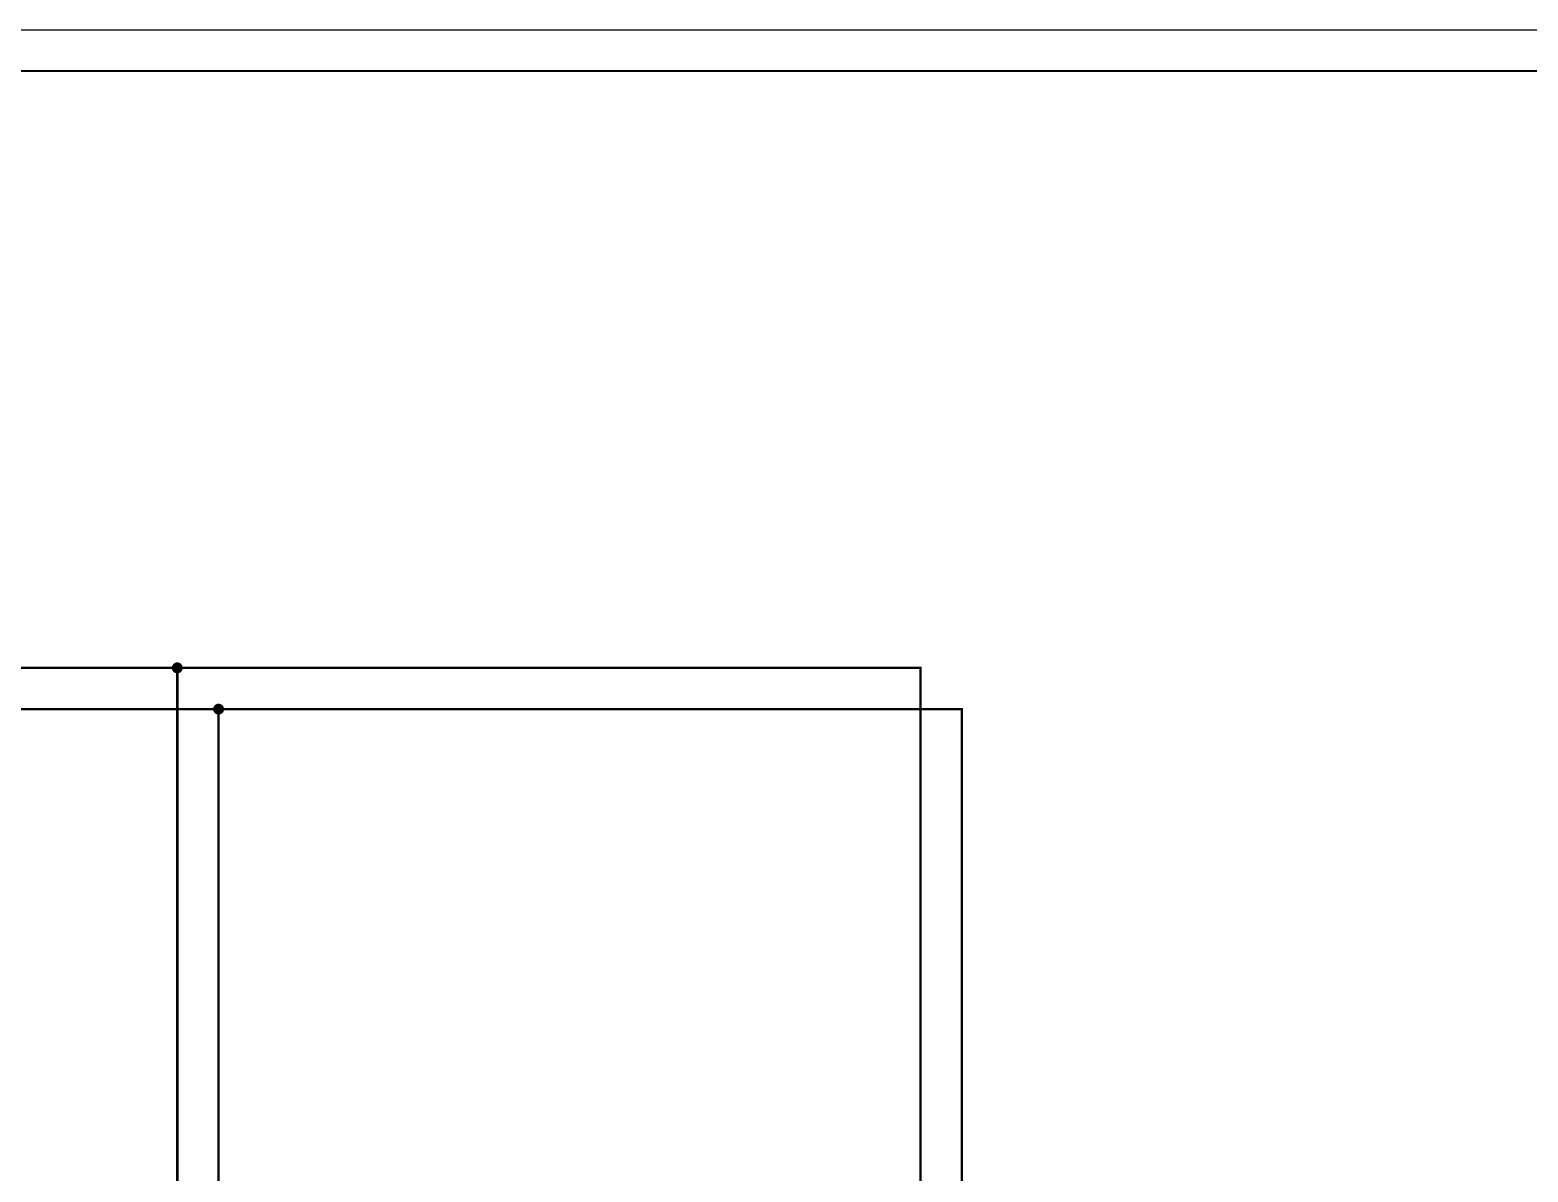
# Model space of a CAD drawing. Header units: millimetres. Extents: x 101 to 942, y 57 to 651.
# Drawn here: x 369.8 to 551.1, y 512.8 to 651 of the extents above; entities that cross this region are included whole.
import ezdxf

# ---------------------------------------------------------------- set-up
doc = ezdxf.new("R2010")
doc.units = ezdxf.units.MM
doc.header["$LTSCALE"] = 0.5
doc.layers.add('KONTUR', color=7, linetype='Continuous')
doc.layers.add('Sheet', color=255, linetype='Continuous')
doc.layers.add('Основная', color=7, linetype='Continuous', lineweight=40)

msp = doc.modelspace()

# ---------------------------------------------------------------- linework, layer by layer
at = {"layer": 'KONTUR'}
msp.add_line((101, 651), (942, 651), dxfattribs=at)
at = {"layer": 'Sheet', "color": 7}
for points, const_width in [([(350.13, 573.79), (387.61, 573.79)], 0.3), ([(350.13, 478.78), (387.61, 478.78), (387.61, 573.79), (477.58, 573.79), (477.58, 443.79), (460.1, 443.79), (460.1, 443.79)], 0.3), ([(387.11, 573.79), (387.11, 573.82), (387.11, 573.83), (387.11, 573.87), (387.13, 573.9), (387.13, 573.91), (387.13, 573.94), (387.15, 573.96), (387.15, 573.99), (387.16, 574.01), (387.18, 574.04), (387.19, 574.05), (387.19, 574.07), (387.21, 574.1), (387.22, 574.11), (387.24, 574.13), (387.25, 574.14), (387.27, 574.16), (387.3, 574.18), (387.32, 574.19), (387.33, 574.21), (387.35, 574.22), (387.38, 574.24), (387.39, 574.25), (387.41, 574.25), (387.44, 574.27), (387.46, 574.27), (387.49, 574.28), (387.5, 574.28), (387.53, 574.3), (387.57, 574.3), (387.58, 574.3), (387.61, 574.3)], 0.3), ([(387.11, 573.79), (387.11, 573.82), (387.11, 573.83), (387.11, 573.87), (387.13, 573.9), (387.13, 573.91), (387.13, 573.94), (387.15, 573.96), (387.15, 573.99), (387.16, 574.01), (387.18, 574.04), (387.19, 574.05), (387.19, 574.07), (387.21, 574.1), (387.22, 574.11), (387.24, 574.13), (387.25, 574.14), (387.27, 574.16), (387.3, 574.18), (387.32, 574.19), (387.33, 574.21), (387.35, 574.22), (387.38, 574.24), (387.39, 574.25), (387.41, 574.25), (387.44, 574.27), (387.46, 574.27), (387.49, 574.28), (387.5, 574.28), (387.53, 574.3), (387.57, 574.3), (387.58, 574.3), (387.61, 574.3)], 0.3), ([(387.11, 573.79), (387.11, 573.82), (387.11, 573.83), (387.11, 573.87), (387.13, 573.9), (387.13, 573.91), (387.13, 573.94), (387.15, 573.96), (387.15, 573.99), (387.16, 574.01), (387.18, 574.04), (387.19, 574.05), (387.19, 574.07), (387.21, 574.1), (387.22, 574.11), (387.24, 574.13), (387.25, 574.14), (387.27, 574.16), (387.3, 574.18), (387.32, 574.19), (387.33, 574.21), (387.35, 574.22), (387.38, 574.24), (387.39, 574.25), (387.41, 574.25), (387.44, 574.27), (387.46, 574.27), (387.49, 574.28), (387.5, 574.28), (387.53, 574.3), (387.57, 574.3), (387.58, 574.3), (387.61, 574.3)], 0.3), ([(387.11, 573.79), (387.11, 573.82), (387.11, 573.83), (387.11, 573.87), (387.13, 573.9), (387.13, 573.91), (387.13, 573.94), (387.15, 573.96), (387.15, 573.99), (387.16, 574.01), (387.18, 574.04), (387.19, 574.05), (387.19, 574.07), (387.21, 574.1), (387.22, 574.11), (387.24, 574.13), (387.25, 574.14), (387.27, 574.16), (387.3, 574.18), (387.32, 574.19), (387.33, 574.21), (387.35, 574.22), (387.38, 574.24), (387.39, 574.25), (387.41, 574.25), (387.44, 574.27), (387.46, 574.27), (387.49, 574.28), (387.5, 574.28), (387.53, 574.3), (387.57, 574.3), (387.58, 574.3), (387.61, 574.3)], 0.3), ([(387.61, 573.28), (387.58, 573.28), (387.57, 573.28), (387.53, 573.28), (387.5, 573.29), (387.49, 573.29), (387.46, 573.31), (387.44, 573.31), (387.41, 573.32), (387.39, 573.32), (387.38, 573.34), (387.35, 573.35), (387.33, 573.37), (387.32, 573.38), (387.3, 573.4), (387.27, 573.41), (387.25, 573.43), (387.24, 573.45), (387.22, 573.46), (387.21, 573.48), (387.19, 573.51), (387.19, 573.52), (387.18, 573.54), (387.16, 573.57), (387.15, 573.59), (387.15, 573.62), (387.13, 573.63), (387.13, 573.66), (387.13, 573.68), (387.11, 573.71), (387.11, 573.74), (387.11, 573.76), (387.11, 573.79)], 0.3), ([(387.11, 573.79), (387.11, 573.79)], 0.3), ([(387.61, 573.28), (387.58, 573.28), (387.57, 573.28), (387.53, 573.28), (387.5, 573.29), (387.49, 573.29), (387.46, 573.31), (387.44, 573.31), (387.41, 573.32), (387.39, 573.32), (387.38, 573.34), (387.35, 573.35), (387.33, 573.37), (387.32, 573.38), (387.3, 573.4), (387.27, 573.41), (387.25, 573.43), (387.24, 573.45), (387.22, 573.46), (387.21, 573.48), (387.19, 573.51), (387.19, 573.52), (387.18, 573.54), (387.16, 573.57), (387.15, 573.59), (387.15, 573.62), (387.13, 573.63), (387.13, 573.66), (387.13, 573.68), (387.11, 573.71), (387.11, 573.74), (387.11, 573.76), (387.11, 573.79)], 0.3), ([(387.11, 573.79), (387.11, 573.79)], 0.3), ([(387.61, 573.28), (387.58, 573.28), (387.57, 573.28), (387.53, 573.28), (387.5, 573.29), (387.49, 573.29), (387.46, 573.31), (387.44, 573.31), (387.41, 573.32), (387.39, 573.32), (387.38, 573.34), (387.35, 573.35), (387.33, 573.37), (387.32, 573.38), (387.3, 573.4), (387.27, 573.41), (387.25, 573.43), (387.24, 573.45), (387.22, 573.46), (387.21, 573.48), (387.19, 573.51), (387.19, 573.52), (387.18, 573.54), (387.16, 573.57), (387.15, 573.59), (387.15, 573.62), (387.13, 573.63), (387.13, 573.66), (387.13, 573.68), (387.11, 573.71), (387.11, 573.74), (387.11, 573.76), (387.11, 573.79)], 0.3), ([(387.11, 573.79), (387.11, 573.79)], 0.3), ([(387.61, 573.28), (387.58, 573.28), (387.57, 573.28), (387.53, 573.28), (387.5, 573.29), (387.49, 573.29), (387.46, 573.31), (387.44, 573.31), (387.41, 573.32), (387.39, 573.32), (387.38, 573.34), (387.35, 573.35), (387.33, 573.37), (387.32, 573.38), (387.3, 573.4), (387.27, 573.41), (387.25, 573.43), (387.24, 573.45), (387.22, 573.46), (387.21, 573.48), (387.19, 573.51), (387.19, 573.52), (387.18, 573.54), (387.16, 573.57), (387.15, 573.59), (387.15, 573.62), (387.13, 573.63), (387.13, 573.66), (387.13, 573.68), (387.11, 573.71), (387.11, 573.74), (387.11, 573.76), (387.11, 573.79)], 0.3), ([(387.11, 573.79), (387.11, 573.79)], 0.3), ([(387.11, 573.79), (387.11, 573.82), (387.11, 573.83), (387.11, 573.87), (387.13, 573.9), (387.13, 573.91), (387.13, 573.94), (387.15, 573.96), (387.15, 573.99), (387.16, 574.01), (387.18, 574.04), (387.19, 574.05), (387.19, 574.07), (387.21, 574.1), (387.22, 574.11), (387.24, 574.13), (387.25, 574.14), (387.27, 574.16), (387.3, 574.18), (387.32, 574.19), (387.33, 574.21), (387.35, 574.22), (387.38, 574.24), (387.39, 574.25), (387.41, 574.25), (387.44, 574.27), (387.46, 574.27), (387.49, 574.28), (387.5, 574.28), (387.53, 574.3), (387.57, 574.3), (387.58, 574.3), (387.61, 574.3)], 0.0991), ([(387.11, 573.79), (387.11, 573.82), (387.11, 573.83), (387.11, 573.87), (387.13, 573.9), (387.13, 573.91), (387.13, 573.94), (387.15, 573.96), (387.15, 573.99), (387.16, 574.01), (387.18, 574.04), (387.19, 574.05), (387.19, 574.07), (387.21, 574.1), (387.22, 574.11), (387.24, 574.13), (387.25, 574.14), (387.27, 574.16), (387.3, 574.18), (387.32, 574.19), (387.33, 574.21), (387.35, 574.22), (387.38, 574.24), (387.39, 574.25), (387.41, 574.25), (387.44, 574.27), (387.46, 574.27), (387.49, 574.28), (387.5, 574.28), (387.53, 574.3), (387.57, 574.3), (387.58, 574.3), (387.61, 574.3)], 0.0991), ([(387.11, 573.79), (387.11, 573.82), (387.11, 573.83), (387.11, 573.87), (387.13, 573.9), (387.13, 573.91), (387.13, 573.94), (387.15, 573.96), (387.15, 573.99), (387.16, 574.01), (387.18, 574.04), (387.19, 574.05), (387.19, 574.07), (387.21, 574.1), (387.22, 574.11), (387.24, 574.13), (387.25, 574.14), (387.27, 574.16), (387.3, 574.18), (387.32, 574.19), (387.33, 574.21), (387.35, 574.22), (387.38, 574.24), (387.39, 574.25), (387.41, 574.25), (387.44, 574.27), (387.46, 574.27), (387.49, 574.28), (387.5, 574.28), (387.53, 574.3), (387.57, 574.3), (387.58, 574.3), (387.61, 574.3)], 0.0991), ([(387.11, 573.79), (387.11, 573.82), (387.11, 573.83), (387.11, 573.87), (387.13, 573.9), (387.13, 573.91), (387.13, 573.94), (387.15, 573.96), (387.15, 573.99), (387.16, 574.01), (387.18, 574.04), (387.19, 574.05), (387.19, 574.07), (387.21, 574.1), (387.22, 574.11), (387.24, 574.13), (387.25, 574.14), (387.27, 574.16), (387.3, 574.18), (387.32, 574.19), (387.33, 574.21), (387.35, 574.22), (387.38, 574.24), (387.39, 574.25), (387.41, 574.25), (387.44, 574.27), (387.46, 574.27), (387.49, 574.28), (387.5, 574.28), (387.53, 574.3), (387.57, 574.3), (387.58, 574.3), (387.61, 574.3)], 0.0991), ([(387.61, 573.28), (387.58, 573.28), (387.57, 573.28), (387.53, 573.28), (387.5, 573.29), (387.49, 573.29), (387.46, 573.31), (387.44, 573.31), (387.41, 573.32), (387.39, 573.32), (387.38, 573.34), (387.35, 573.35), (387.33, 573.37), (387.32, 573.38), (387.3, 573.4), (387.27, 573.41), (387.25, 573.43), (387.24, 573.45), (387.22, 573.46), (387.21, 573.48), (387.19, 573.51), (387.19, 573.52), (387.18, 573.54), (387.16, 573.57), (387.15, 573.59), (387.15, 573.62), (387.13, 573.63), (387.13, 573.66), (387.13, 573.68), (387.11, 573.71), (387.11, 573.74), (387.11, 573.76), (387.11, 573.79)], 0.0991), ([(387.11, 573.79), (387.11, 573.79)], 0.0991), ([(387.61, 573.28), (387.58, 573.28), (387.57, 573.28), (387.53, 573.28), (387.5, 573.29), (387.49, 573.29), (387.46, 573.31), (387.44, 573.31), (387.41, 573.32), (387.39, 573.32), (387.38, 573.34), (387.35, 573.35), (387.33, 573.37), (387.32, 573.38), (387.3, 573.4), (387.27, 573.41), (387.25, 573.43), (387.24, 573.45), (387.22, 573.46), (387.21, 573.48), (387.19, 573.51), (387.19, 573.52), (387.18, 573.54), (387.16, 573.57), (387.15, 573.59), (387.15, 573.62), (387.13, 573.63), (387.13, 573.66), (387.13, 573.68), (387.11, 573.71), (387.11, 573.74), (387.11, 573.76), (387.11, 573.79)], 0.0991), ([(387.11, 573.79), (387.11, 573.79)], 0.0991), ([(387.61, 573.28), (387.58, 573.28), (387.57, 573.28), (387.53, 573.28), (387.5, 573.29), (387.49, 573.29), (387.46, 573.31), (387.44, 573.31), (387.41, 573.32), (387.39, 573.32), (387.38, 573.34), (387.35, 573.35), (387.33, 573.37), (387.32, 573.38), (387.3, 573.4), (387.27, 573.41), (387.25, 573.43), (387.24, 573.45), (387.22, 573.46), (387.21, 573.48), (387.19, 573.51), (387.19, 573.52), (387.18, 573.54), (387.16, 573.57), (387.15, 573.59), (387.15, 573.62), (387.13, 573.63), (387.13, 573.66), (387.13, 573.68), (387.11, 573.71), (387.11, 573.74), (387.11, 573.76), (387.11, 573.79)], 0.0991), ([(387.11, 573.79), (387.11, 573.79)], 0.0991), ([(387.61, 573.28), (387.58, 573.28), (387.57, 573.28), (387.53, 573.28), (387.5, 573.29), (387.49, 573.29), (387.46, 573.31), (387.44, 573.31), (387.41, 573.32), (387.39, 573.32), (387.38, 573.34), (387.35, 573.35), (387.33, 573.37), (387.32, 573.38), (387.3, 573.4), (387.27, 573.41), (387.25, 573.43), (387.24, 573.45), (387.22, 573.46), (387.21, 573.48), (387.19, 573.51), (387.19, 573.52), (387.18, 573.54), (387.16, 573.57), (387.15, 573.59), (387.15, 573.62), (387.13, 573.63), (387.13, 573.66), (387.13, 573.68), (387.11, 573.71), (387.11, 573.74), (387.11, 573.76), (387.11, 573.79)], 0.0991), ([(387.11, 573.79), (387.11, 573.79)], 0.0991), ([(387.61, 574.3), (387.61, 574.3)], 0.3), ([(387.61, 574.3), (387.64, 574.3), (387.66, 574.3), (387.69, 574.3), (387.72, 574.28), (387.74, 574.28), (387.77, 574.27), (387.78, 574.27), (387.81, 574.25), (387.83, 574.25), (387.86, 574.24), (387.88, 574.22), (387.89, 574.21), (387.92, 574.19), (387.94, 574.18), (387.95, 574.16), (387.97, 574.14), (387.98, 574.13), (388, 574.11), (388.02, 574.1), (388.03, 574.07), (388.05, 574.05), (388.06, 574.04), (388.08, 574.01), (388.08, 573.99), (388.09, 573.96), (388.09, 573.94), (388.11, 573.91), (388.11, 573.9), (388.12, 573.87), (388.12, 573.83), (388.12, 573.82), (388.12, 573.79)], 0.3), ([(387.61, 574.3), (387.61, 574.3)], 0.3), ([(387.61, 574.3), (387.64, 574.3), (387.66, 574.3), (387.69, 574.3), (387.72, 574.28), (387.74, 574.28), (387.77, 574.27), (387.78, 574.27), (387.81, 574.25), (387.83, 574.25), (387.86, 574.24), (387.88, 574.22), (387.89, 574.21), (387.92, 574.19), (387.94, 574.18), (387.95, 574.16), (387.97, 574.14), (387.98, 574.13), (388, 574.11), (388.02, 574.1), (388.03, 574.07), (388.05, 574.05), (388.06, 574.04), (388.08, 574.01), (388.08, 573.99), (388.09, 573.96), (388.09, 573.94), (388.11, 573.91), (388.11, 573.9), (388.12, 573.87), (388.12, 573.83), (388.12, 573.82), (388.12, 573.79)], 0.3), ([(387.61, 574.3), (387.61, 574.3)], 0.3), ([(387.61, 574.3), (387.64, 574.3), (387.66, 574.3), (387.69, 574.3), (387.72, 574.28), (387.74, 574.28), (387.77, 574.27), (387.78, 574.27), (387.81, 574.25), (387.83, 574.25), (387.86, 574.24), (387.88, 574.22), (387.89, 574.21), (387.92, 574.19), (387.94, 574.18), (387.95, 574.16), (387.97, 574.14), (387.98, 574.13), (388, 574.11), (388.02, 574.1), (388.03, 574.07), (388.05, 574.05), (388.06, 574.04), (388.08, 574.01), (388.08, 573.99), (388.09, 573.96), (388.09, 573.94), (388.11, 573.91), (388.11, 573.9), (388.12, 573.87), (388.12, 573.83), (388.12, 573.82), (388.12, 573.79)], 0.3), ([(387.61, 574.3), (387.61, 574.3)], 0.3), ([(387.61, 574.3), (387.64, 574.3), (387.66, 574.3), (387.69, 574.3), (387.72, 574.28), (387.74, 574.28), (387.77, 574.27), (387.78, 574.27), (387.81, 574.25), (387.83, 574.25), (387.86, 574.24), (387.88, 574.22), (387.89, 574.21), (387.92, 574.19), (387.94, 574.18), (387.95, 574.16), (387.97, 574.14), (387.98, 574.13), (388, 574.11), (388.02, 574.1), (388.03, 574.07), (388.05, 574.05), (388.06, 574.04), (388.08, 574.01), (388.08, 573.99), (388.09, 573.96), (388.09, 573.94), (388.11, 573.91), (388.11, 573.9), (388.12, 573.87), (388.12, 573.83), (388.12, 573.82), (388.12, 573.79)], 0.3), ([(388.12, 573.79), (388.12, 573.76), (388.12, 573.74), (388.12, 573.71), (388.11, 573.68), (388.11, 573.66), (388.09, 573.63), (388.09, 573.62), (388.08, 573.59), (388.08, 573.57), (388.06, 573.54), (388.05, 573.52), (388.03, 573.51), (388.02, 573.48), (388, 573.46), (387.98, 573.45), (387.97, 573.43), (387.95, 573.41), (387.94, 573.4), (387.92, 573.38), (387.89, 573.37), (387.88, 573.35), (387.86, 573.34), (387.83, 573.32), (387.81, 573.32), (387.78, 573.31), (387.77, 573.31), (387.74, 573.29), (387.72, 573.29), (387.69, 573.28), (387.66, 573.28), (387.64, 573.28), (387.61, 573.28)], 0.3), ([(388.12, 573.79), (388.12, 573.76), (388.12, 573.74), (388.12, 573.71), (388.11, 573.68), (388.11, 573.66), (388.09, 573.63), (388.09, 573.62), (388.08, 573.59), (388.08, 573.57), (388.06, 573.54), (388.05, 573.52), (388.03, 573.51), (388.02, 573.48), (388, 573.46), (387.98, 573.45), (387.97, 573.43), (387.95, 573.41), (387.94, 573.4), (387.92, 573.38), (387.89, 573.37), (387.88, 573.35), (387.86, 573.34), (387.83, 573.32), (387.81, 573.32), (387.78, 573.31), (387.77, 573.31), (387.74, 573.29), (387.72, 573.29), (387.69, 573.28), (387.66, 573.28), (387.64, 573.28), (387.61, 573.28)], 0.3), ([(388.12, 573.79), (388.12, 573.76), (388.12, 573.74), (388.12, 573.71), (388.11, 573.68), (388.11, 573.66), (388.09, 573.63), (388.09, 573.62), (388.08, 573.59), (388.08, 573.57), (388.06, 573.54), (388.05, 573.52), (388.03, 573.51), (388.02, 573.48), (388, 573.46), (387.98, 573.45), (387.97, 573.43), (387.95, 573.41), (387.94, 573.4), (387.92, 573.38), (387.89, 573.37), (387.88, 573.35), (387.86, 573.34), (387.83, 573.32), (387.81, 573.32), (387.78, 573.31), (387.77, 573.31), (387.74, 573.29), (387.72, 573.29), (387.69, 573.28), (387.66, 573.28), (387.64, 573.28), (387.61, 573.28)], 0.3), ([(388.12, 573.79), (388.12, 573.76), (388.12, 573.74), (388.12, 573.71), (388.11, 573.68), (388.11, 573.66), (388.09, 573.63), (388.09, 573.62), (388.08, 573.59), (388.08, 573.57), (388.06, 573.54), (388.05, 573.52), (388.03, 573.51), (388.02, 573.48), (388, 573.46), (387.98, 573.45), (387.97, 573.43), (387.95, 573.41), (387.94, 573.4), (387.92, 573.38), (387.89, 573.37), (387.88, 573.35), (387.86, 573.34), (387.83, 573.32), (387.81, 573.32), (387.78, 573.31), (387.77, 573.31), (387.74, 573.29), (387.72, 573.29), (387.69, 573.28), (387.66, 573.28), (387.64, 573.28), (387.61, 573.28)], 0.3), ([(387.61, 574.3), (387.61, 574.3)], 0.0991), ([(387.61, 574.3), (387.64, 574.3), (387.66, 574.3), (387.69, 574.3), (387.72, 574.28), (387.74, 574.28), (387.77, 574.27), (387.78, 574.27), (387.81, 574.25), (387.83, 574.25), (387.86, 574.24), (387.88, 574.22), (387.89, 574.21), (387.92, 574.19), (387.94, 574.18), (387.95, 574.16), (387.97, 574.14), (387.98, 574.13), (388, 574.11), (388.02, 574.1), (388.03, 574.07), (388.05, 574.05), (388.06, 574.04), (388.08, 574.01), (388.08, 573.99), (388.09, 573.96), (388.09, 573.94), (388.11, 573.91), (388.11, 573.9), (388.12, 573.87), (388.12, 573.83), (388.12, 573.82), (388.12, 573.79)], 0.0991), ([(387.61, 574.3), (387.61, 574.3)], 0.0991), ([(387.61, 574.3), (387.64, 574.3), (387.66, 574.3), (387.69, 574.3), (387.72, 574.28), (387.74, 574.28), (387.77, 574.27), (387.78, 574.27), (387.81, 574.25), (387.83, 574.25), (387.86, 574.24), (387.88, 574.22), (387.89, 574.21), (387.92, 574.19), (387.94, 574.18), (387.95, 574.16), (387.97, 574.14), (387.98, 574.13), (388, 574.11), (388.02, 574.1), (388.03, 574.07), (388.05, 574.05), (388.06, 574.04), (388.08, 574.01), (388.08, 573.99), (388.09, 573.96), (388.09, 573.94), (388.11, 573.91), (388.11, 573.9), (388.12, 573.87), (388.12, 573.83), (388.12, 573.82), (388.12, 573.79)], 0.0991), ([(387.61, 574.3), (387.61, 574.3)], 0.0991), ([(387.61, 574.3), (387.64, 574.3), (387.66, 574.3), (387.69, 574.3), (387.72, 574.28), (387.74, 574.28), (387.77, 574.27), (387.78, 574.27), (387.81, 574.25), (387.83, 574.25), (387.86, 574.24), (387.88, 574.22), (387.89, 574.21), (387.92, 574.19), (387.94, 574.18), (387.95, 574.16), (387.97, 574.14), (387.98, 574.13), (388, 574.11), (388.02, 574.1), (388.03, 574.07), (388.05, 574.05), (388.06, 574.04), (388.08, 574.01), (388.08, 573.99), (388.09, 573.96), (388.09, 573.94), (388.11, 573.91), (388.11, 573.9), (388.12, 573.87), (388.12, 573.83), (388.12, 573.82), (388.12, 573.79)], 0.0991), ([(387.61, 574.3), (387.61, 574.3)], 0.0991), ([(387.61, 574.3), (387.64, 574.3), (387.66, 574.3), (387.69, 574.3), (387.72, 574.28), (387.74, 574.28), (387.77, 574.27), (387.78, 574.27), (387.81, 574.25), (387.83, 574.25), (387.86, 574.24), (387.88, 574.22), (387.89, 574.21), (387.92, 574.19), (387.94, 574.18), (387.95, 574.16), (387.97, 574.14), (387.98, 574.13), (388, 574.11), (388.02, 574.1), (388.03, 574.07), (388.05, 574.05), (388.06, 574.04), (388.08, 574.01), (388.08, 573.99), (388.09, 573.96), (388.09, 573.94), (388.11, 573.91), (388.11, 573.9), (388.12, 573.87), (388.12, 573.83), (388.12, 573.82), (388.12, 573.79)], 0.0991), ([(388.12, 573.79), (388.12, 573.76), (388.12, 573.74), (388.12, 573.71), (388.11, 573.68), (388.11, 573.66), (388.09, 573.63), (388.09, 573.62), (388.08, 573.59), (388.08, 573.57), (388.06, 573.54), (388.05, 573.52), (388.03, 573.51), (388.02, 573.48), (388, 573.46), (387.98, 573.45), (387.97, 573.43), (387.95, 573.41), (387.94, 573.4), (387.92, 573.38), (387.89, 573.37), (387.88, 573.35), (387.86, 573.34), (387.83, 573.32), (387.81, 573.32), (387.78, 573.31), (387.77, 573.31), (387.74, 573.29), (387.72, 573.29), (387.69, 573.28), (387.66, 573.28), (387.64, 573.28), (387.61, 573.28)], 0.0991), ([(388.12, 573.79), (388.12, 573.76), (388.12, 573.74), (388.12, 573.71), (388.11, 573.68), (388.11, 573.66), (388.09, 573.63), (388.09, 573.62), (388.08, 573.59), (388.08, 573.57), (388.06, 573.54), (388.05, 573.52), (388.03, 573.51), (388.02, 573.48), (388, 573.46), (387.98, 573.45), (387.97, 573.43), (387.95, 573.41), (387.94, 573.4), (387.92, 573.38), (387.89, 573.37), (387.88, 573.35), (387.86, 573.34), (387.83, 573.32), (387.81, 573.32), (387.78, 573.31), (387.77, 573.31), (387.74, 573.29), (387.72, 573.29), (387.69, 573.28), (387.66, 573.28), (387.64, 573.28), (387.61, 573.28)], 0.0991), ([(388.12, 573.79), (388.12, 573.76), (388.12, 573.74), (388.12, 573.71), (388.11, 573.68), (388.11, 573.66), (388.09, 573.63), (388.09, 573.62), (388.08, 573.59), (388.08, 573.57), (388.06, 573.54), (388.05, 573.52), (388.03, 573.51), (388.02, 573.48), (388, 573.46), (387.98, 573.45), (387.97, 573.43), (387.95, 573.41), (387.94, 573.4), (387.92, 573.38), (387.89, 573.37), (387.88, 573.35), (387.86, 573.34), (387.83, 573.32), (387.81, 573.32), (387.78, 573.31), (387.77, 573.31), (387.74, 573.29), (387.72, 573.29), (387.69, 573.28), (387.66, 573.28), (387.64, 573.28), (387.61, 573.28)], 0.0991), ([(388.12, 573.79), (388.12, 573.76), (388.12, 573.74), (388.12, 573.71), (388.11, 573.68), (388.11, 573.66), (388.09, 573.63), (388.09, 573.62), (388.08, 573.59), (388.08, 573.57), (388.06, 573.54), (388.05, 573.52), (388.03, 573.51), (388.02, 573.48), (388, 573.46), (387.98, 573.45), (387.97, 573.43), (387.95, 573.41), (387.94, 573.4), (387.92, 573.38), (387.89, 573.37), (387.88, 573.35), (387.86, 573.34), (387.83, 573.32), (387.81, 573.32), (387.78, 573.31), (387.77, 573.31), (387.74, 573.29), (387.72, 573.29), (387.69, 573.28), (387.66, 573.28), (387.64, 573.28), (387.61, 573.28)], 0.0991), ([(388.12, 573.79), (388.12, 573.79), (388.12, 573.79), (388.12, 573.79), (388.12, 573.79), (388.12, 573.79), (388.12, 573.79), (388.12, 573.79), (388.12, 573.79), (388.12, 573.79), (388.12, 573.79), (388.12, 573.79), (388.12, 573.79), (388.12, 573.79), (388.12, 573.79), (388.12, 573.79), (388.12, 573.79), (388.12, 573.79), (388.12, 573.79), (388.12, 573.79), (388.12, 573.79), (388.12, 573.79), (388.12, 573.79), (388.12, 573.79), (388.12, 573.79), (388.12, 573.79), (388.12, 573.79), (388.12, 573.79), (388.12, 573.79), (388.12, 573.79), (388.12, 573.79), (388.12, 573.79), (388.12, 573.79)], 0.3), ([(388.12, 573.79), (388.12, 573.79)], 0.3), ([(388.12, 573.79), (388.12, 573.79), (388.12, 573.79), (388.12, 573.79), (388.12, 573.79), (388.12, 573.79), (388.12, 573.79), (388.12, 573.79), (388.12, 573.79), (388.12, 573.79), (388.12, 573.79), (388.12, 573.79), (388.12, 573.79), (388.12, 573.79), (388.12, 573.79), (388.12, 573.79), (388.12, 573.79), (388.12, 573.79), (388.12, 573.79), (388.12, 573.79), (388.12, 573.79), (388.12, 573.79), (388.12, 573.79), (388.12, 573.79), (388.12, 573.79), (388.12, 573.79), (388.12, 573.79), (388.12, 573.79), (388.12, 573.79), (388.12, 573.79), (388.12, 573.79), (388.12, 573.79), (388.12, 573.79)], 0.3), ([(388.12, 573.79), (388.12, 573.79)], 0.3), ([(388.12, 573.79), (388.12, 573.79), (388.12, 573.79), (388.12, 573.79), (388.12, 573.79), (388.12, 573.79), (388.12, 573.79), (388.12, 573.79), (388.12, 573.79), (388.12, 573.79), (388.12, 573.79), (388.12, 573.79), (388.12, 573.79), (388.12, 573.79), (388.12, 573.79), (388.12, 573.79), (388.12, 573.79), (388.12, 573.79), (388.12, 573.79), (388.12, 573.79), (388.12, 573.79), (388.12, 573.79), (388.12, 573.79), (388.12, 573.79), (388.12, 573.79), (388.12, 573.79), (388.12, 573.79), (388.12, 573.79), (388.12, 573.79), (388.12, 573.79), (388.12, 573.79), (388.12, 573.79), (388.12, 573.79)], 0.3), ([(388.12, 573.79), (388.12, 573.79)], 0.3), ([(388.12, 573.79), (388.12, 573.79), (388.12, 573.79), (388.12, 573.79), (388.12, 573.79), (388.12, 573.79), (388.12, 573.79), (388.12, 573.79), (388.12, 573.79), (388.12, 573.79), (388.12, 573.79), (388.12, 573.79), (388.12, 573.79), (388.12, 573.79), (388.12, 573.79), (388.12, 573.79), (388.12, 573.79), (388.12, 573.79), (388.12, 573.79), (388.12, 573.79), (388.12, 573.79), (388.12, 573.79), (388.12, 573.79), (388.12, 573.79), (388.12, 573.79), (388.12, 573.79), (388.12, 573.79), (388.12, 573.79), (388.12, 573.79), (388.12, 573.79), (388.12, 573.79), (388.12, 573.79), (388.12, 573.79)], 0.3), ([(388.12, 573.79), (388.12, 573.79)], 0.3), ([(388.12, 573.79), (388.12, 573.79), (388.12, 573.79), (388.12, 573.79), (388.12, 573.79), (388.12, 573.79), (388.12, 573.79), (388.12, 573.79), (388.12, 573.79), (388.12, 573.79), (388.12, 573.79), (388.12, 573.79), (388.12, 573.79), (388.12, 573.79), (388.12, 573.79), (388.12, 573.79), (388.12, 573.79), (388.12, 573.79), (388.12, 573.79), (388.12, 573.79), (388.12, 573.79), (388.12, 573.79), (388.12, 573.79), (388.12, 573.79), (388.12, 573.79), (388.12, 573.79), (388.12, 573.79), (388.12, 573.79), (388.12, 573.79), (388.12, 573.79), (388.12, 573.79), (388.12, 573.79), (388.12, 573.79)], 0.0991), ([(388.12, 573.79), (388.12, 573.79)], 0.0991), ([(388.12, 573.79), (388.12, 573.79), (388.12, 573.79), (388.12, 573.79), (388.12, 573.79), (388.12, 573.79), (388.12, 573.79), (388.12, 573.79), (388.12, 573.79), (388.12, 573.79), (388.12, 573.79), (388.12, 573.79), (388.12, 573.79), (388.12, 573.79), (388.12, 573.79), (388.12, 573.79), (388.12, 573.79), (388.12, 573.79), (388.12, 573.79), (388.12, 573.79), (388.12, 573.79), (388.12, 573.79), (388.12, 573.79), (388.12, 573.79), (388.12, 573.79), (388.12, 573.79), (388.12, 573.79), (388.12, 573.79), (388.12, 573.79), (388.12, 573.79), (388.12, 573.79), (388.12, 573.79), (388.12, 573.79)], 0.0991), ([(388.12, 573.79), (388.12, 573.79)], 0.0991), ([(388.12, 573.79), (388.12, 573.79), (388.12, 573.79), (388.12, 573.79), (388.12, 573.79), (388.12, 573.79), (388.12, 573.79), (388.12, 573.79), (388.12, 573.79), (388.12, 573.79), (388.12, 573.79), (388.12, 573.79), (388.12, 573.79), (388.12, 573.79), (388.12, 573.79), (388.12, 573.79), (388.12, 573.79), (388.12, 573.79), (388.12, 573.79), (388.12, 573.79), (388.12, 573.79), (388.12, 573.79), (388.12, 573.79), (388.12, 573.79), (388.12, 573.79), (388.12, 573.79), (388.12, 573.79), (388.12, 573.79), (388.12, 573.79), (388.12, 573.79), (388.12, 573.79), (388.12, 573.79), (388.12, 573.79)], 0.0991), ([(388.12, 573.79), (388.12, 573.79)], 0.0991), ([(388.12, 573.79), (388.12, 573.79), (388.12, 573.79), (388.12, 573.79), (388.12, 573.79), (388.12, 573.79), (388.12, 573.79), (388.12, 573.79), (388.12, 573.79), (388.12, 573.79), (388.12, 573.79), (388.12, 573.79), (388.12, 573.79), (388.12, 573.79), (388.12, 573.79), (388.12, 573.79), (388.12, 573.79), (388.12, 573.79), (388.12, 573.79), (388.12, 573.79), (388.12, 573.79), (388.12, 573.79), (388.12, 573.79), (388.12, 573.79), (388.12, 573.79), (388.12, 573.79), (388.12, 573.79), (388.12, 573.79), (388.12, 573.79), (388.12, 573.79), (388.12, 573.79), (388.12, 573.79), (388.12, 573.79)], 0.0991), ([(388.12, 573.79), (388.12, 573.79)], 0.0991), ([(392.1, 568.79), (392.1, 568.82), (392.1, 568.83), (392.1, 568.86), (392.11, 568.89), (392.11, 568.91), (392.13, 568.94), (392.13, 568.96), (392.15, 568.99), (392.15, 569), (392.16, 569.03), (392.18, 569.05), (392.19, 569.07), (392.21, 569.1), (392.22, 569.11), (392.24, 569.13), (392.25, 569.14), (392.27, 569.16), (392.29, 569.17), (392.3, 569.19), (392.33, 569.21), (392.35, 569.22), (392.36, 569.24), (392.39, 569.25), (392.41, 569.25), (392.44, 569.27), (392.46, 569.27), (392.49, 569.28), (392.5, 569.28), (392.53, 569.3), (392.57, 569.3), (392.58, 569.3), (392.61, 569.3)], 0.3), ([(392.1, 568.79), (392.1, 568.82), (392.1, 568.83), (392.1, 568.86), (392.11, 568.89), (392.11, 568.91), (392.13, 568.94), (392.13, 568.96), (392.15, 568.99), (392.15, 569), (392.16, 569.03), (392.18, 569.05), (392.19, 569.07), (392.21, 569.1), (392.22, 569.11), (392.24, 569.13), (392.25, 569.14), (392.27, 569.16), (392.29, 569.17), (392.3, 569.19), (392.33, 569.21), (392.35, 569.22), (392.36, 569.24), (392.39, 569.25), (392.41, 569.25), (392.44, 569.27), (392.46, 569.27), (392.49, 569.28), (392.5, 569.28), (392.53, 569.3), (392.57, 569.3), (392.58, 569.3), (392.61, 569.3)], 0.3), ([(392.1, 568.79), (392.1, 568.82), (392.1, 568.83), (392.1, 568.86), (392.11, 568.89), (392.11, 568.91), (392.13, 568.94), (392.13, 568.96), (392.15, 568.99), (392.15, 569), (392.16, 569.03), (392.18, 569.05), (392.19, 569.07), (392.21, 569.1), (392.22, 569.11), (392.24, 569.13), (392.25, 569.14), (392.27, 569.16), (392.29, 569.17), (392.3, 569.19), (392.33, 569.21), (392.35, 569.22), (392.36, 569.24), (392.39, 569.25), (392.41, 569.25), (392.44, 569.27), (392.46, 569.27), (392.49, 569.28), (392.5, 569.28), (392.53, 569.3), (392.57, 569.3), (392.58, 569.3), (392.61, 569.3)], 0.3), ([(392.1, 568.79), (392.1, 568.82), (392.1, 568.83), (392.1, 568.86), (392.11, 568.89), (392.11, 568.91), (392.13, 568.94), (392.13, 568.96), (392.15, 568.99), (392.15, 569), (392.16, 569.03), (392.18, 569.05), (392.19, 569.07), (392.21, 569.1), (392.22, 569.11), (392.24, 569.13), (392.25, 569.14), (392.27, 569.16), (392.29, 569.17), (392.3, 569.19), (392.33, 569.21), (392.35, 569.22), (392.36, 569.24), (392.39, 569.25), (392.41, 569.25), (392.44, 569.27), (392.46, 569.27), (392.49, 569.28), (392.5, 569.28), (392.53, 569.3), (392.57, 569.3), (392.58, 569.3), (392.61, 569.3)], 0.3), ([(392.61, 569.3), (392.61, 569.3)], 0.3), ([(392.61, 569.3), (392.64, 569.3), (392.66, 569.3), (392.69, 569.3), (392.72, 569.28), (392.74, 569.28), (392.77, 569.27), (392.78, 569.27), (392.81, 569.25), (392.83, 569.25), (392.86, 569.24), (392.88, 569.22), (392.89, 569.21), (392.92, 569.19), (392.94, 569.17), (392.95, 569.16), (392.97, 569.14), (392.98, 569.13), (393, 569.11), (393.02, 569.1), (393.03, 569.07), (393.05, 569.05), (393.06, 569.03), (393.08, 569), (393.08, 568.99), (393.09, 568.96), (393.09, 568.94), (393.11, 568.91), (393.11, 568.89), (393.12, 568.86), (393.12, 568.83), (393.12, 568.82), (393.12, 568.79)], 0.3), ([(392.61, 569.3), (392.61, 569.3)], 0.3), ([(392.61, 569.3), (392.64, 569.3), (392.66, 569.3), (392.69, 569.3), (392.72, 569.28), (392.74, 569.28), (392.77, 569.27), (392.78, 569.27), (392.81, 569.25), (392.83, 569.25), (392.86, 569.24), (392.88, 569.22), (392.89, 569.21), (392.92, 569.19), (392.94, 569.17), (392.95, 569.16), (392.97, 569.14), (392.98, 569.13), (393, 569.11), (393.02, 569.1), (393.03, 569.07), (393.05, 569.05), (393.06, 569.03), (393.08, 569), (393.08, 568.99), (393.09, 568.96), (393.09, 568.94), (393.11, 568.91), (393.11, 568.89), (393.12, 568.86), (393.12, 568.83), (393.12, 568.82), (393.12, 568.79)], 0.3), ([(392.61, 569.3), (392.61, 569.3)], 0.3), ([(392.61, 569.3), (392.64, 569.3), (392.66, 569.3), (392.69, 569.3), (392.72, 569.28), (392.74, 569.28), (392.77, 569.27), (392.78, 569.27), (392.81, 569.25), (392.83, 569.25), (392.86, 569.24), (392.88, 569.22), (392.89, 569.21), (392.92, 569.19), (392.94, 569.17), (392.95, 569.16), (392.97, 569.14), (392.98, 569.13), (393, 569.11), (393.02, 569.1), (393.03, 569.07), (393.05, 569.05), (393.06, 569.03), (393.08, 569), (393.08, 568.99), (393.09, 568.96), (393.09, 568.94), (393.11, 568.91), (393.11, 568.89), (393.12, 568.86), (393.12, 568.83), (393.12, 568.82), (393.12, 568.79)], 0.3), ([(392.61, 569.3), (392.61, 569.3)], 0.3), ([(392.61, 569.3), (392.64, 569.3), (392.66, 569.3), (392.69, 569.3), (392.72, 569.28), (392.74, 569.28), (392.77, 569.27), (392.78, 569.27), (392.81, 569.25), (392.83, 569.25), (392.86, 569.24), (392.88, 569.22), (392.89, 569.21), (392.92, 569.19), (392.94, 569.17), (392.95, 569.16), (392.97, 569.14), (392.98, 569.13), (393, 569.11), (393.02, 569.1), (393.03, 569.07), (393.05, 569.05), (393.06, 569.03), (393.08, 569), (393.08, 568.99), (393.09, 568.96), (393.09, 568.94), (393.11, 568.91), (393.11, 568.89), (393.12, 568.86), (393.12, 568.83), (393.12, 568.82), (393.12, 568.79)], 0.3), ([(350.13, 568.79), (392.61, 568.79)], 0.3), ([(350.13, 483.79), (392.61, 483.79), (392.61, 568.79), (482.58, 568.79), (482.58, 448.79), (460.1, 448.79)], 0.3), ([(392.61, 568.29), (392.58, 568.29), (392.57, 568.29), (392.53, 568.29), (392.5, 568.3), (392.49, 568.3), (392.46, 568.3), (392.44, 568.32), (392.41, 568.32), (392.39, 568.34), (392.36, 568.35), (392.35, 568.37), (392.33, 568.37), (392.3, 568.38), (392.29, 568.4), (392.27, 568.41), (392.25, 568.43), (392.24, 568.44), (392.22, 568.48), (392.21, 568.49), (392.19, 568.51), (392.18, 568.52), (392.16, 568.55), (392.15, 568.57), (392.15, 568.58), (392.13, 568.61), (392.13, 568.63), (392.11, 568.66), (392.11, 568.68), (392.1, 568.71), (392.1, 568.74), (392.1, 568.75), (392.1, 568.79)], 0.3), ([(392.1, 568.79), (392.1, 568.79)], 0.3), ([(392.61, 568.29), (392.58, 568.29), (392.57, 568.29), (392.53, 568.29), (392.5, 568.3), (392.49, 568.3), (392.46, 568.3), (392.44, 568.32), (392.41, 568.32), (392.39, 568.34), (392.36, 568.35), (392.35, 568.37), (392.33, 568.37), (392.3, 568.38), (392.29, 568.4), (392.27, 568.41), (392.25, 568.43), (392.24, 568.44), (392.22, 568.48), (392.21, 568.49), (392.19, 568.51), (392.18, 568.52), (392.16, 568.55), (392.15, 568.57), (392.15, 568.58), (392.13, 568.61), (392.13, 568.63), (392.11, 568.66), (392.11, 568.68), (392.1, 568.71), (392.1, 568.74), (392.1, 568.75), (392.1, 568.79)], 0.3), ([(392.1, 568.79), (392.1, 568.79)], 0.3), ([(392.61, 568.29), (392.58, 568.29), (392.57, 568.29), (392.53, 568.29), (392.5, 568.3), (392.49, 568.3), (392.46, 568.3), (392.44, 568.32), (392.41, 568.32), (392.39, 568.34), (392.36, 568.35), (392.35, 568.37), (392.33, 568.37), (392.3, 568.38), (392.29, 568.4), (392.27, 568.41), (392.25, 568.43), (392.24, 568.44), (392.22, 568.48), (392.21, 568.49), (392.19, 568.51), (392.18, 568.52), (392.16, 568.55), (392.15, 568.57), (392.15, 568.58), (392.13, 568.61), (392.13, 568.63), (392.11, 568.66), (392.11, 568.68), (392.1, 568.71), (392.1, 568.74), (392.1, 568.75), (392.1, 568.79)], 0.3), ([(392.1, 568.79), (392.1, 568.79)], 0.3), ([(392.61, 568.29), (392.58, 568.29), (392.57, 568.29), (392.53, 568.29), (392.5, 568.3), (392.49, 568.3), (392.46, 568.3), (392.44, 568.32), (392.41, 568.32), (392.39, 568.34), (392.36, 568.35), (392.35, 568.37), (392.33, 568.37), (392.3, 568.38), (392.29, 568.4), (392.27, 568.41), (392.25, 568.43), (392.24, 568.44), (392.22, 568.48), (392.21, 568.49), (392.19, 568.51), (392.18, 568.52), (392.16, 568.55), (392.15, 568.57), (392.15, 568.58), (392.13, 568.61), (392.13, 568.63), (392.11, 568.66), (392.11, 568.68), (392.1, 568.71), (392.1, 568.74), (392.1, 568.75), (392.1, 568.79)], 0.3), ([(392.1, 568.79), (392.1, 568.79)], 0.3), ([(392.1, 568.79), (392.1, 568.82), (392.1, 568.83), (392.1, 568.86), (392.11, 568.89), (392.11, 568.91), (392.13, 568.94), (392.13, 568.96), (392.15, 568.99), (392.15, 569), (392.16, 569.03), (392.18, 569.05), (392.19, 569.07), (392.21, 569.1), (392.22, 569.11), (392.24, 569.13), (392.25, 569.14), (392.27, 569.16), (392.29, 569.17), (392.3, 569.19), (392.33, 569.21), (392.35, 569.22), (392.36, 569.24), (392.39, 569.25), (392.41, 569.25), (392.44, 569.27), (392.46, 569.27), (392.49, 569.28), (392.5, 569.28), (392.53, 569.3), (392.57, 569.3), (392.58, 569.3), (392.61, 569.3)], 0.0991), ([(392.1, 568.79), (392.1, 568.82), (392.1, 568.83), (392.1, 568.86), (392.11, 568.89), (392.11, 568.91), (392.13, 568.94), (392.13, 568.96), (392.15, 568.99), (392.15, 569), (392.16, 569.03), (392.18, 569.05), (392.19, 569.07), (392.21, 569.1), (392.22, 569.11), (392.24, 569.13), (392.25, 569.14), (392.27, 569.16), (392.29, 569.17), (392.3, 569.19), (392.33, 569.21), (392.35, 569.22), (392.36, 569.24), (392.39, 569.25), (392.41, 569.25), (392.44, 569.27), (392.46, 569.27), (392.49, 569.28), (392.5, 569.28), (392.53, 569.3), (392.57, 569.3), (392.58, 569.3), (392.61, 569.3)], 0.0991), ([(392.1, 568.79), (392.1, 568.82), (392.1, 568.83), (392.1, 568.86), (392.11, 568.89), (392.11, 568.91), (392.13, 568.94), (392.13, 568.96), (392.15, 568.99), (392.15, 569), (392.16, 569.03), (392.18, 569.05), (392.19, 569.07), (392.21, 569.1), (392.22, 569.11), (392.24, 569.13), (392.25, 569.14), (392.27, 569.16), (392.29, 569.17), (392.3, 569.19), (392.33, 569.21), (392.35, 569.22), (392.36, 569.24), (392.39, 569.25), (392.41, 569.25), (392.44, 569.27), (392.46, 569.27), (392.49, 569.28), (392.5, 569.28), (392.53, 569.3), (392.57, 569.3), (392.58, 569.3), (392.61, 569.3)], 0.0991), ([(392.1, 568.79), (392.1, 568.82), (392.1, 568.83), (392.1, 568.86), (392.11, 568.89), (392.11, 568.91), (392.13, 568.94), (392.13, 568.96), (392.15, 568.99), (392.15, 569), (392.16, 569.03), (392.18, 569.05), (392.19, 569.07), (392.21, 569.1), (392.22, 569.11), (392.24, 569.13), (392.25, 569.14), (392.27, 569.16), (392.29, 569.17), (392.3, 569.19), (392.33, 569.21), (392.35, 569.22), (392.36, 569.24), (392.39, 569.25), (392.41, 569.25), (392.44, 569.27), (392.46, 569.27), (392.49, 569.28), (392.5, 569.28), (392.53, 569.3), (392.57, 569.3), (392.58, 569.3), (392.61, 569.3)], 0.0991), ([(392.61, 568.29), (392.58, 568.29), (392.57, 568.29), (392.53, 568.29), (392.5, 568.3), (392.49, 568.3), (392.46, 568.3), (392.44, 568.32), (392.41, 568.32), (392.39, 568.34), (392.36, 568.35), (392.35, 568.37), (392.33, 568.37), (392.3, 568.38), (392.29, 568.4), (392.27, 568.41), (392.25, 568.43), (392.24, 568.44), (392.22, 568.48), (392.21, 568.49), (392.19, 568.51), (392.18, 568.52), (392.16, 568.55), (392.15, 568.57), (392.15, 568.58), (392.13, 568.61), (392.13, 568.63), (392.11, 568.66), (392.11, 568.68), (392.1, 568.71), (392.1, 568.74), (392.1, 568.75), (392.1, 568.79)], 0.0991), ([(392.1, 568.79), (392.1, 568.79)], 0.0991), ([(392.61, 568.29), (392.58, 568.29), (392.57, 568.29), (392.53, 568.29), (392.5, 568.3), (392.49, 568.3), (392.46, 568.3), (392.44, 568.32), (392.41, 568.32), (392.39, 568.34), (392.36, 568.35), (392.35, 568.37), (392.33, 568.37), (392.3, 568.38), (392.29, 568.4), (392.27, 568.41), (392.25, 568.43), (392.24, 568.44), (392.22, 568.48), (392.21, 568.49), (392.19, 568.51), (392.18, 568.52), (392.16, 568.55), (392.15, 568.57), (392.15, 568.58), (392.13, 568.61), (392.13, 568.63), (392.11, 568.66), (392.11, 568.68), (392.1, 568.71), (392.1, 568.74), (392.1, 568.75), (392.1, 568.79)], 0.0991), ([(392.1, 568.79), (392.1, 568.79)], 0.0991), ([(392.61, 568.29), (392.58, 568.29), (392.57, 568.29), (392.53, 568.29), (392.5, 568.3), (392.49, 568.3), (392.46, 568.3), (392.44, 568.32), (392.41, 568.32), (392.39, 568.34), (392.36, 568.35), (392.35, 568.37), (392.33, 568.37), (392.3, 568.38), (392.29, 568.4), (392.27, 568.41), (392.25, 568.43), (392.24, 568.44), (392.22, 568.48), (392.21, 568.49), (392.19, 568.51), (392.18, 568.52), (392.16, 568.55), (392.15, 568.57), (392.15, 568.58), (392.13, 568.61), (392.13, 568.63), (392.11, 568.66), (392.11, 568.68), (392.1, 568.71), (392.1, 568.74), (392.1, 568.75), (392.1, 568.79)], 0.0991), ([(392.1, 568.79), (392.1, 568.79)], 0.0991), ([(392.61, 568.29), (392.58, 568.29), (392.57, 568.29), (392.53, 568.29), (392.5, 568.3), (392.49, 568.3), (392.46, 568.3), (392.44, 568.32), (392.41, 568.32), (392.39, 568.34), (392.36, 568.35), (392.35, 568.37), (392.33, 568.37), (392.3, 568.38), (392.29, 568.4), (392.27, 568.41), (392.25, 568.43), (392.24, 568.44), (392.22, 568.48), (392.21, 568.49), (392.19, 568.51), (392.18, 568.52), (392.16, 568.55), (392.15, 568.57), (392.15, 568.58), (392.13, 568.61), (392.13, 568.63), (392.11, 568.66), (392.11, 568.68), (392.1, 568.71), (392.1, 568.74), (392.1, 568.75), (392.1, 568.79)], 0.0991), ([(392.1, 568.79), (392.1, 568.79)], 0.0991), ([(393.12, 568.79), (393.12, 568.75), (393.12, 568.74), (393.12, 568.71), (393.11, 568.68), (393.11, 568.66), (393.09, 568.63), (393.09, 568.61), (393.08, 568.58), (393.08, 568.57), (393.06, 568.55), (393.05, 568.52), (393.03, 568.51), (393.02, 568.49), (393, 568.48), (392.98, 568.44), (392.97, 568.43), (392.95, 568.41), (392.94, 568.4), (392.92, 568.38), (392.89, 568.37), (392.88, 568.37), (392.86, 568.35), (392.83, 568.34), (392.81, 568.32), (392.78, 568.32), (392.77, 568.3), (392.74, 568.3), (392.72, 568.3), (392.69, 568.29), (392.66, 568.29), (392.64, 568.29), (392.61, 568.29)], 0.3), ([(393.12, 568.79), (393.12, 568.75), (393.12, 568.74), (393.12, 568.71), (393.11, 568.68), (393.11, 568.66), (393.09, 568.63), (393.09, 568.61), (393.08, 568.58), (393.08, 568.57), (393.06, 568.55), (393.05, 568.52), (393.03, 568.51), (393.02, 568.49), (393, 568.48), (392.98, 568.44), (392.97, 568.43), (392.95, 568.41), (392.94, 568.4), (392.92, 568.38), (392.89, 568.37), (392.88, 568.37), (392.86, 568.35), (392.83, 568.34), (392.81, 568.32), (392.78, 568.32), (392.77, 568.3), (392.74, 568.3), (392.72, 568.3), (392.69, 568.29), (392.66, 568.29), (392.64, 568.29), (392.61, 568.29)], 0.3), ([(393.12, 568.79), (393.12, 568.75), (393.12, 568.74), (393.12, 568.71), (393.11, 568.68), (393.11, 568.66), (393.09, 568.63), (393.09, 568.61), (393.08, 568.58), (393.08, 568.57), (393.06, 568.55), (393.05, 568.52), (393.03, 568.51), (393.02, 568.49), (393, 568.48), (392.98, 568.44), (392.97, 568.43), (392.95, 568.41), (392.94, 568.4), (392.92, 568.38), (392.89, 568.37), (392.88, 568.37), (392.86, 568.35), (392.83, 568.34), (392.81, 568.32), (392.78, 568.32), (392.77, 568.3), (392.74, 568.3), (392.72, 568.3), (392.69, 568.29), (392.66, 568.29), (392.64, 568.29), (392.61, 568.29)], 0.3), ([(393.12, 568.79), (393.12, 568.75), (393.12, 568.74), (393.12, 568.71), (393.11, 568.68), (393.11, 568.66), (393.09, 568.63), (393.09, 568.61), (393.08, 568.58), (393.08, 568.57), (393.06, 568.55), (393.05, 568.52), (393.03, 568.51), (393.02, 568.49), (393, 568.48), (392.98, 568.44), (392.97, 568.43), (392.95, 568.41), (392.94, 568.4), (392.92, 568.38), (392.89, 568.37), (392.88, 568.37), (392.86, 568.35), (392.83, 568.34), (392.81, 568.32), (392.78, 568.32), (392.77, 568.3), (392.74, 568.3), (392.72, 568.3), (392.69, 568.29), (392.66, 568.29), (392.64, 568.29), (392.61, 568.29)], 0.3), ([(392.61, 569.3), (392.61, 569.3)], 0.0991), ([(392.61, 569.3), (392.64, 569.3), (392.66, 569.3), (392.69, 569.3), (392.72, 569.28), (392.74, 569.28), (392.77, 569.27), (392.78, 569.27), (392.81, 569.25), (392.83, 569.25), (392.86, 569.24), (392.88, 569.22), (392.89, 569.21), (392.92, 569.19), (392.94, 569.17), (392.95, 569.16), (392.97, 569.14), (392.98, 569.13), (393, 569.11), (393.02, 569.1), (393.03, 569.07), (393.05, 569.05), (393.06, 569.03), (393.08, 569), (393.08, 568.99), (393.09, 568.96), (393.09, 568.94), (393.11, 568.91), (393.11, 568.89), (393.12, 568.86), (393.12, 568.83), (393.12, 568.82), (393.12, 568.79)], 0.0991), ([(392.61, 569.3), (392.61, 569.3)], 0.0991), ([(392.61, 569.3), (392.64, 569.3), (392.66, 569.3), (392.69, 569.3), (392.72, 569.28), (392.74, 569.28), (392.77, 569.27), (392.78, 569.27), (392.81, 569.25), (392.83, 569.25), (392.86, 569.24), (392.88, 569.22), (392.89, 569.21), (392.92, 569.19), (392.94, 569.17), (392.95, 569.16), (392.97, 569.14), (392.98, 569.13), (393, 569.11), (393.02, 569.1), (393.03, 569.07), (393.05, 569.05), (393.06, 569.03), (393.08, 569), (393.08, 568.99), (393.09, 568.96), (393.09, 568.94), (393.11, 568.91), (393.11, 568.89), (393.12, 568.86), (393.12, 568.83), (393.12, 568.82), (393.12, 568.79)], 0.0991), ([(392.61, 569.3), (392.61, 569.3)], 0.0991), ([(392.61, 569.3), (392.64, 569.3), (392.66, 569.3), (392.69, 569.3), (392.72, 569.28), (392.74, 569.28), (392.77, 569.27), (392.78, 569.27), (392.81, 569.25), (392.83, 569.25), (392.86, 569.24), (392.88, 569.22), (392.89, 569.21), (392.92, 569.19), (392.94, 569.17), (392.95, 569.16), (392.97, 569.14), (392.98, 569.13), (393, 569.11), (393.02, 569.1), (393.03, 569.07), (393.05, 569.05), (393.06, 569.03), (393.08, 569), (393.08, 568.99), (393.09, 568.96), (393.09, 568.94), (393.11, 568.91), (393.11, 568.89), (393.12, 568.86), (393.12, 568.83), (393.12, 568.82), (393.12, 568.79)], 0.0991), ([(392.61, 569.3), (392.61, 569.3)], 0.0991), ([(392.61, 569.3), (392.64, 569.3), (392.66, 569.3), (392.69, 569.3), (392.72, 569.28), (392.74, 569.28), (392.77, 569.27), (392.78, 569.27), (392.81, 569.25), (392.83, 569.25), (392.86, 569.24), (392.88, 569.22), (392.89, 569.21), (392.92, 569.19), (392.94, 569.17), (392.95, 569.16), (392.97, 569.14), (392.98, 569.13), (393, 569.11), (393.02, 569.1), (393.03, 569.07), (393.05, 569.05), (393.06, 569.03), (393.08, 569), (393.08, 568.99), (393.09, 568.96), (393.09, 568.94), (393.11, 568.91), (393.11, 568.89), (393.12, 568.86), (393.12, 568.83), (393.12, 568.82), (393.12, 568.79)], 0.0991), ([(393.12, 568.79), (393.12, 568.75), (393.12, 568.74), (393.12, 568.71), (393.11, 568.68), (393.11, 568.66), (393.09, 568.63), (393.09, 568.61), (393.08, 568.58), (393.08, 568.57), (393.06, 568.55), (393.05, 568.52), (393.03, 568.51), (393.02, 568.49), (393, 568.48), (392.98, 568.44), (392.97, 568.43), (392.95, 568.41), (392.94, 568.4), (392.92, 568.38), (392.89, 568.37), (392.88, 568.37), (392.86, 568.35), (392.83, 568.34), (392.81, 568.32), (392.78, 568.32), (392.77, 568.3), (392.74, 568.3), (392.72, 568.3), (392.69, 568.29), (392.66, 568.29), (392.64, 568.29), (392.61, 568.29)], 0.0991), ([(393.12, 568.79), (393.12, 568.75), (393.12, 568.74), (393.12, 568.71), (393.11, 568.68), (393.11, 568.66), (393.09, 568.63), (393.09, 568.61), (393.08, 568.58), (393.08, 568.57), (393.06, 568.55), (393.05, 568.52), (393.03, 568.51), (393.02, 568.49), (393, 568.48), (392.98, 568.44), (392.97, 568.43), (392.95, 568.41), (392.94, 568.4), (392.92, 568.38), (392.89, 568.37), (392.88, 568.37), (392.86, 568.35), (392.83, 568.34), (392.81, 568.32), (392.78, 568.32), (392.77, 568.3), (392.74, 568.3), (392.72, 568.3), (392.69, 568.29), (392.66, 568.29), (392.64, 568.29), (392.61, 568.29)], 0.0991), ([(393.12, 568.79), (393.12, 568.75), (393.12, 568.74), (393.12, 568.71), (393.11, 568.68), (393.11, 568.66), (393.09, 568.63), (393.09, 568.61), (393.08, 568.58), (393.08, 568.57), (393.06, 568.55), (393.05, 568.52), (393.03, 568.51), (393.02, 568.49), (393, 568.48), (392.98, 568.44), (392.97, 568.43), (392.95, 568.41), (392.94, 568.4), (392.92, 568.38), (392.89, 568.37), (392.88, 568.37), (392.86, 568.35), (392.83, 568.34), (392.81, 568.32), (392.78, 568.32), (392.77, 568.3), (392.74, 568.3), (392.72, 568.3), (392.69, 568.29), (392.66, 568.29), (392.64, 568.29), (392.61, 568.29)], 0.0991), ([(393.12, 568.79), (393.12, 568.75), (393.12, 568.74), (393.12, 568.71), (393.11, 568.68), (393.11, 568.66), (393.09, 568.63), (393.09, 568.61), (393.08, 568.58), (393.08, 568.57), (393.06, 568.55), (393.05, 568.52), (393.03, 568.51), (393.02, 568.49), (393, 568.48), (392.98, 568.44), (392.97, 568.43), (392.95, 568.41), (392.94, 568.4), (392.92, 568.38), (392.89, 568.37), (392.88, 568.37), (392.86, 568.35), (392.83, 568.34), (392.81, 568.32), (392.78, 568.32), (392.77, 568.3), (392.74, 568.3), (392.72, 568.3), (392.69, 568.29), (392.66, 568.29), (392.64, 568.29), (392.61, 568.29)], 0.0991), ([(393.12, 568.79), (393.12, 568.79), (393.12, 568.79), (393.12, 568.79), (393.12, 568.79), (393.12, 568.79), (393.12, 568.79), (393.12, 568.79), (393.12, 568.79), (393.12, 568.79), (393.12, 568.79), (393.12, 568.79), (393.12, 568.79), (393.12, 568.79), (393.12, 568.79), (393.12, 568.79), (393.12, 568.79), (393.12, 568.79), (393.12, 568.79), (393.12, 568.79), (393.12, 568.79), (393.12, 568.79), (393.12, 568.79), (393.12, 568.79), (393.12, 568.79), (393.12, 568.79), (393.12, 568.79), (393.12, 568.79), (393.12, 568.79), (393.12, 568.79), (393.12, 568.79), (393.12, 568.79), (393.12, 568.79)], 0.3), ([(393.12, 568.79), (393.12, 568.79)], 0.3), ([(393.12, 568.79), (393.12, 568.79), (393.12, 568.79), (393.12, 568.79), (393.12, 568.79), (393.12, 568.79), (393.12, 568.79), (393.12, 568.79), (393.12, 568.79), (393.12, 568.79), (393.12, 568.79), (393.12, 568.79), (393.12, 568.79), (393.12, 568.79), (393.12, 568.79), (393.12, 568.79), (393.12, 568.79), (393.12, 568.79), (393.12, 568.79), (393.12, 568.79), (393.12, 568.79), (393.12, 568.79), (393.12, 568.79), (393.12, 568.79), (393.12, 568.79), (393.12, 568.79), (393.12, 568.79), (393.12, 568.79), (393.12, 568.79), (393.12, 568.79), (393.12, 568.79), (393.12, 568.79), (393.12, 568.79)], 0.3), ([(393.12, 568.79), (393.12, 568.79)], 0.3), ([(393.12, 568.79), (393.12, 568.79), (393.12, 568.79), (393.12, 568.79), (393.12, 568.79), (393.12, 568.79), (393.12, 568.79), (393.12, 568.79), (393.12, 568.79), (393.12, 568.79), (393.12, 568.79), (393.12, 568.79), (393.12, 568.79), (393.12, 568.79), (393.12, 568.79), (393.12, 568.79), (393.12, 568.79), (393.12, 568.79), (393.12, 568.79), (393.12, 568.79), (393.12, 568.79), (393.12, 568.79), (393.12, 568.79), (393.12, 568.79), (393.12, 568.79), (393.12, 568.79), (393.12, 568.79), (393.12, 568.79), (393.12, 568.79), (393.12, 568.79), (393.12, 568.79), (393.12, 568.79), (393.12, 568.79)], 0.3), ([(393.12, 568.79), (393.12, 568.79)], 0.3), ([(393.12, 568.79), (393.12, 568.79), (393.12, 568.79), (393.12, 568.79), (393.12, 568.79), (393.12, 568.79), (393.12, 568.79), (393.12, 568.79), (393.12, 568.79), (393.12, 568.79), (393.12, 568.79), (393.12, 568.79), (393.12, 568.79), (393.12, 568.79), (393.12, 568.79), (393.12, 568.79), (393.12, 568.79), (393.12, 568.79), (393.12, 568.79), (393.12, 568.79), (393.12, 568.79), (393.12, 568.79), (393.12, 568.79), (393.12, 568.79), (393.12, 568.79), (393.12, 568.79), (393.12, 568.79), (393.12, 568.79), (393.12, 568.79), (393.12, 568.79), (393.12, 568.79), (393.12, 568.79), (393.12, 568.79)], 0.3), ([(393.12, 568.79), (393.12, 568.79)], 0.3), ([(393.12, 568.79), (393.12, 568.79), (393.12, 568.79), (393.12, 568.79), (393.12, 568.79), (393.12, 568.79), (393.12, 568.79), (393.12, 568.79), (393.12, 568.79), (393.12, 568.79), (393.12, 568.79), (393.12, 568.79), (393.12, 568.79), (393.12, 568.79), (393.12, 568.79), (393.12, 568.79), (393.12, 568.79), (393.12, 568.79), (393.12, 568.79), (393.12, 568.79), (393.12, 568.79), (393.12, 568.79), (393.12, 568.79), (393.12, 568.79), (393.12, 568.79), (393.12, 568.79), (393.12, 568.79), (393.12, 568.79), (393.12, 568.79), (393.12, 568.79), (393.12, 568.79), (393.12, 568.79), (393.12, 568.79)], 0.0991), ([(393.12, 568.79), (393.12, 568.79)], 0.0991), ([(393.12, 568.79), (393.12, 568.79), (393.12, 568.79), (393.12, 568.79), (393.12, 568.79), (393.12, 568.79), (393.12, 568.79), (393.12, 568.79), (393.12, 568.79), (393.12, 568.79), (393.12, 568.79), (393.12, 568.79), (393.12, 568.79), (393.12, 568.79), (393.12, 568.79), (393.12, 568.79), (393.12, 568.79), (393.12, 568.79), (393.12, 568.79), (393.12, 568.79), (393.12, 568.79), (393.12, 568.79), (393.12, 568.79), (393.12, 568.79), (393.12, 568.79), (393.12, 568.79), (393.12, 568.79), (393.12, 568.79), (393.12, 568.79), (393.12, 568.79), (393.12, 568.79), (393.12, 568.79), (393.12, 568.79)], 0.0991), ([(393.12, 568.79), (393.12, 568.79)], 0.0991), ([(393.12, 568.79), (393.12, 568.79), (393.12, 568.79), (393.12, 568.79), (393.12, 568.79), (393.12, 568.79), (393.12, 568.79), (393.12, 568.79), (393.12, 568.79), (393.12, 568.79), (393.12, 568.79), (393.12, 568.79), (393.12, 568.79), (393.12, 568.79), (393.12, 568.79), (393.12, 568.79), (393.12, 568.79), (393.12, 568.79), (393.12, 568.79), (393.12, 568.79), (393.12, 568.79), (393.12, 568.79), (393.12, 568.79), (393.12, 568.79), (393.12, 568.79), (393.12, 568.79), (393.12, 568.79), (393.12, 568.79), (393.12, 568.79), (393.12, 568.79), (393.12, 568.79), (393.12, 568.79), (393.12, 568.79)], 0.0991), ([(393.12, 568.79), (393.12, 568.79)], 0.0991), ([(393.12, 568.79), (393.12, 568.79), (393.12, 568.79), (393.12, 568.79), (393.12, 568.79), (393.12, 568.79), (393.12, 568.79), (393.12, 568.79), (393.12, 568.79), (393.12, 568.79), (393.12, 568.79), (393.12, 568.79), (393.12, 568.79), (393.12, 568.79), (393.12, 568.79), (393.12, 568.79), (393.12, 568.79), (393.12, 568.79), (393.12, 568.79), (393.12, 568.79), (393.12, 568.79), (393.12, 568.79), (393.12, 568.79), (393.12, 568.79), (393.12, 568.79), (393.12, 568.79), (393.12, 568.79), (393.12, 568.79), (393.12, 568.79), (393.12, 568.79), (393.12, 568.79), (393.12, 568.79), (393.12, 568.79)], 0.0991), ([(393.12, 568.79), (393.12, 568.79)], 0.0991)]:
    msp.add_lwpolyline(points, dxfattribs=dict(at, const_width=const_width))
at = {"layer": 'Sheet', "color": 7, "const_width": 0.508}
for points in [[(387.31, 573.8, 1), (387.82, 573.8, 1)], [(392.31, 568.8, 1), (392.82, 568.8, 1)]]:
    msp.add_lwpolyline(points, format="xyb", close=True, dxfattribs=at)
at = {"layer": 'Основная'}
msp.add_line((937, 646), (121, 646), dxfattribs=at)

doc.saveas('drawing.dxf')
